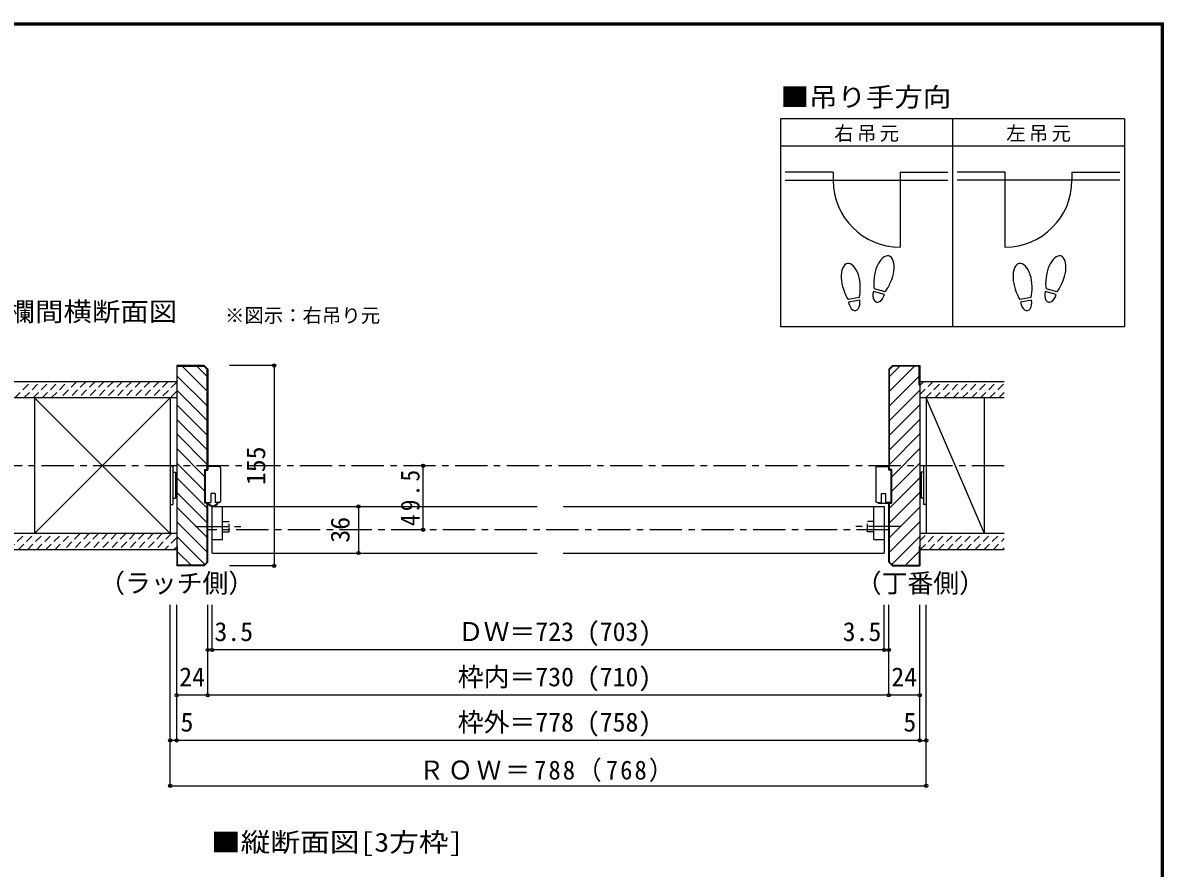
# Model space of a CAD drawing. Units: millimetres at full size, sheet at 1:5. Extents: x -975 to 975, y -715 to 698.
# Drawn here: x 93 to 975, y 44 to 698 of the extents above; entities that cross this region are included whole.
import ezdxf
from ezdxf.enums import TextEntityAlignment as Align

# ---------------------------------------------------------------- set-up
doc = ezdxf.new("R2010")
doc.units = ezdxf.units.MM
doc.header["$LTSCALE"] = 5
doc.header["$PDMODE"] = 32
doc.header["$PDSIZE"] = 2.5
doc.linetypes.add('CHAIN1', pattern=[8, 5, -1, 1, -1])
doc.linetypes.add('DASHED1', pattern=[1.8, 1.2, -0.6])
for name, color, linetype in [('0-0_補助線', 3, 'Continuous'), ('0-1_通り芯', 4, 'CHAIN1'), ('0-3_仕上げ', 2, 'Continuous'), ('0-6_扉', 6, 'Continuous'), ('0-7_金物', 5, 'DASHED1'), ('0-8_戸当り', 3, 'Continuous'), ('0-A_文字', 7, 'Continuous'), ('0-B_寸法', 7, 'Continuous'), ('0-C_ハッチ', 4, 'DASHED1'), ('F-1_枠', 6, 'Continuous')]:
    doc.layers.add(name, color=color, linetype=linetype)
doc.styles.add('ＭＳ ゴシック', font='')
doc.styles.get('ＭＳ ゴシック').set_extended_font_data('MS Gothic')

# ---------------------------------------------------------------- blocks, each defined once
blk = doc.blocks.new('03')
at = {"layer": '0-0_補助線', "color": 7}
for p, q in [((-4.902, -11.686), (-4.902, 13.314)), ((5.898, 16.314), (-3.102, 16.314)), ((6.898, 15.314), (6.898, -10.686)), ((2.798, -4.686), (2.798, -11.686)), ((-4.902, -11.686), (-0.602, -11.686)), ((5.898, -11.686), (2.798, -11.686))]:
    blk.add_line(p, q, dxfattribs=at)
for points in [[(-4.902, 13.314), (-3.102, 13.314), (-3.102, 16.314)], [(2.798, -4.686), (-0.602, -4.686), (-0.602, -11.686)]]:
    blk.add_lwpolyline(points, dxfattribs=at)
for centre, radius, start, end in [((5.898, 15.314), 1, 0, 90), ((0.862, -10.205), 3.887, 202.39487, 337.60513), ((5.898, -10.686), 1, 270, 0)]:
    blk.add_arc(centre, radius, start, end, dxfattribs=at)
blk = doc.blocks.new('02')
at = {"layer": '0-0_補助線', "color": 7}
for p, q in [((5.802, 17.761), (-3.198, 17.761)), ((-4.998, -10.239), (-4.998, 14.761)), ((6.802, 16.761), (6.802, -9.239)), ((2.702, -3.239), (2.702, -10.239)), ((-4.998, -10.239), (-0.698, -10.239)), ((5.802, -10.239), (2.702, -10.239)), ((5.002, -10.239), (4.402, -10.839))]:
    blk.add_line(p, q, dxfattribs=at)
for points in [[(-4.998, 14.761), (-3.198, 14.761), (-3.198, 17.761)], [(2.702, -3.239), (-0.698, -3.239), (-0.698, -10.239)], [(-3.469, -10.239), (-2.869, -10.839), (4.402, -10.839)]]:
    blk.add_lwpolyline(points, dxfattribs=at)
for centre, start, end in [((5.802, 16.761), 0, 90), ((5.802, -9.239), 270, 0)]:
    blk.add_arc(centre, 1, start, end, dxfattribs=at)

msp = doc.modelspace()

# ---------------------------------------------------------------- linework, layer by layer
at = {"layer": '0-0_補助線'}
for p, q in [((211.666, 433.167), (211.666, 278.167)), ((232.838, 433.167), (211.666, 433.167)), ((232.63, 432.667), (235.166, 430.131)), ((232.838, 433.167), (235.666, 430.338)), ((765.494, 433.167), (762.666, 430.338)), ((765.702, 432.667), (763.166, 430.131)), ((765.494, 433.167), (786.666, 433.167)), ((786.166, 432.667), (765.702, 432.667)), ((786.166, 418.167), (786.166, 432.667)), ((786.666, 433.167), (786.666, 278.167)), ((235.166, 352.671), (235.166, 430.131)), ((235.666, 430.338), (235.666, 352.671)), ((762.666, 430.338), (762.666, 352.671)), ((763.166, 352.671), (763.166, 430.131)), ((212.166, 418.167), (211.666, 418.167)), ((786.166, 418.167), (786.666, 418.167)), ((233.399, 326.671), (233.399, 352.671)), ((233.399, 352.671), (235.666, 352.671)), ((764.933, 352.671), (762.666, 352.671)), ((764.933, 326.671), (764.933, 352.671)), ((235.666, 326.671), (233.399, 326.671)), ((235.166, 281.202), (235.166, 326.671)), ((235.666, 280.995), (235.666, 326.671)), ((762.666, 326.671), (764.933, 326.671)), ((762.666, 280.995), (762.666, 326.671)), ((763.166, 281.202), (763.166, 326.671)), ((212.166, 293.167), (211.666, 293.167)), ((212.166, 293.167), (212.166, 278.667)), ((786.166, 293.167), (786.166, 278.667)), ((786.166, 293.167), (786.666, 293.167)), ((232.838, 278.167), (211.666, 278.167)), ((232.63, 278.667), (212.166, 278.667)), ((232.63, 278.667), (235.166, 281.202)), ((232.838, 278.167), (235.666, 280.995)), ((765.494, 278.167), (762.666, 280.995)), ((765.701, 278.667), (763.166, 281.202)), ((765.494, 278.167), (786.666, 278.167)), ((765.701, 278.667), (786.166, 278.667))]:
    msp.add_line(p, q, dxfattribs=at)
at = {"layer": '0-0_補助線', "color": 4}
for p, q in [((215.833, 432.667), (235.166, 413.333)), ((227.146, 432.667), (235.166, 424.647)), ((771.186, 432.667), (763.166, 424.647)), ((782.499, 432.667), (763.166, 413.333)), ((212.166, 425.02), (235.166, 402.019)), ((786.166, 425.02), (763.166, 402.019)), ((211.666, 414.206), (235.166, 390.706)), ((786.666, 414.206), (763.166, 390.706)), ((211.666, 402.892), (235.166, 379.392)), ((786.666, 402.892), (763.166, 379.392)), ((211.666, 391.578), (235.166, 368.078)), ((786.666, 391.578), (763.166, 368.078)), ((211.666, 380.265), (235.166, 356.765)), ((786.666, 380.265), (763.166, 356.765)), ((211.666, 368.951), (233.399, 347.218)), ((786.666, 368.951), (764.933, 347.218)), ((211.666, 357.637), (233.399, 335.904)), ((786.666, 357.637), (764.933, 335.904)), ((211.666, 346.324), (235.166, 322.824)), ((786.666, 346.324), (763.166, 322.824)), ((211.666, 335.009), (235.166, 311.51)), ((786.666, 335.009), (763.166, 311.51)), ((211.666, 323.696), (235.166, 300.196)), ((786.666, 323.696), (763.166, 300.196)), ((211.666, 312.382), (235.166, 288.882)), ((786.666, 312.382), (763.166, 288.882)), ((211.666, 301.069), (233.349, 279.386)), ((786.666, 301.069), (764.983, 279.386)), ((212.166, 289.255), (222.754, 278.667)), ((786.166, 289.255), (775.578, 278.667))]:
    msp.add_line(p, q, dxfattribs=at)
at = {"layer": '0-0_補助線', "color": 7}
for p, q in [((206.69, 355.667), (208.69, 355.667)), ((206.69, 355.667), (206.69, 325.667)), ((208.69, 355.667), (208.69, 325.667)), ((789.642, 355.667), (789.642, 325.667)), ((791.642, 355.667), (789.642, 355.667)), ((791.642, 355.667), (791.642, 325.667)), ((208.69, 350.667), (210.69, 350.667)), ((210.69, 350.667), (210.69, 330.667)), ((210.69, 349.667), (211.666, 349.667)), ((787.642, 349.667), (786.666, 349.667)), ((789.642, 350.667), (787.642, 350.667)), ((787.642, 350.667), (787.642, 330.667)), ((208.69, 330.667), (210.69, 330.667)), ((210.69, 331.667), (211.666, 331.667)), ((787.642, 331.667), (786.666, 331.667)), ((789.642, 330.667), (787.642, 330.667)), ((206.69, 325.667), (208.69, 325.667)), ((791.642, 325.667), (789.642, 325.667))]:
    msp.add_line(p, q, dxfattribs=at)
at = {"layer": '0-0_補助線'}
msp.add_lwpolyline([(212.166, 418.167), (212.166, 432.667), (232.63, 432.667)], dxfattribs=at)
at = {"layer": '0-0_補助線', "color": 7}
msp.add_arc((239.63, 328.652), 4.487, 199.27144, 340.72855, dxfattribs=at)
at = {"layer": '0-1_通り芯'}
for p, q in [((852.05, 355.667), (58.066, 355.667)), ((762.666, 306.167), (235.666, 306.167))]:
    msp.add_line(p, q, dxfattribs=at)
at = {"layer": '0-3_仕上げ'}
for p, q in [((211.666, 420.667), (58.066, 420.667)), ((852.05, 420.667), (786.666, 420.667)), ((211.666, 408.167), (58.066, 408.167)), ((852.05, 408.167), (786.666, 408.167)), ((211.666, 303.167), (58.066, 303.167)), ((852.05, 303.167), (786.666, 303.167)), ((211.666, 290.667), (58.066, 290.667)), ((852.05, 290.667), (786.666, 290.667))]:
    msp.add_line(p, q, dxfattribs=at)
at = {"layer": '0-3_仕上げ', "color": 3}
for p, q in [((101.69, 408.167), (101.69, 303.167)), ((206.69, 408.167), (206.69, 303.167)), ((791.642, 408.167), (791.642, 303.167)), ((836.642, 303.167), (836.642, 408.167))]:
    msp.add_line(p, q, dxfattribs=at)
at = {"layer": '0-3_仕上げ', "color": 7}
for p, q in [((206.69, 303.167), (101.69, 408.167)), ((101.69, 303.167), (206.69, 408.167)), ((836.642, 303.167), (791.642, 408.167))]:
    msp.add_line(p, q, dxfattribs=at)
at = {"layer": '0-6_扉'}
for p, q in [((510.666, 324.167), (759.166, 324.167)), ((759.166, 324.167), (759.166, 288.167)), ((239.166, 288.167), (490.666, 288.167)), ((510.666, 288.167), (759.166, 288.167))]:
    msp.add_line(p, q, dxfattribs=at)
msp.add_lwpolyline([(239.166, 288.167), (239.166, 324.167), (490.666, 324.167)], dxfattribs=at)
at = {"layer": '0-7_金物', "color": 7, "linetype": 'Continuous'}
for p, q in [((247.166, 298.667), (247.166, 324.167)), ((751.166, 298.667), (751.166, 324.167)), ((239.166, 298.667), (247.166, 298.667)), ((751.166, 298.667), (759.166, 298.667))]:
    msp.add_line(p, q, dxfattribs=at)
at = {"layer": '0-7_金物'}
for p, q in [((247.166, 312.667), (252.166, 312.667)), ((252.166, 304.667), (252.166, 312.667)), ((751.166, 312.667), (746.166, 312.667)), ((746.166, 304.667), (746.166, 312.667)), ((247.166, 304.667), (252.166, 304.667)), ((751.166, 304.667), (746.166, 304.667))]:
    msp.add_line(p, q, dxfattribs=at)
at = {"layer": '0-7_金物', "linetype": 'CHAIN1'}
for p, q in [((226.283, 308.667), (262.702, 308.667)), ((772.049, 308.667), (735.63, 308.667))]:
    msp.add_line(p, q, dxfattribs=at)
at = {"layer": '0-8_戸当り', "color": 2}
for p, q in [((719.586, 582.808), (682.486, 582.808)), ((719.586, 582.808), (719.586, 576.508)), ((771.386, 582.808), (808.486, 582.808)), ((771.386, 582.808), (771.386, 524.708)), ((852.586, 582.808), (815.486, 582.808)), ((852.586, 582.808), (852.586, 524.708)), ((904.386, 582.808), (941.486, 582.808)), ((904.386, 582.808), (904.386, 576.508)), ((682.486, 576.508), (808.486, 576.508)), ((941.486, 576.508), (815.486, 576.508))]:
    msp.add_line(p, q, dxfattribs=at)
at = {"layer": '0-8_戸当り'}
for p, q in [((739.804, 485.878), (731.158, 484.353)), ((759.271, 488.206), (750.791, 490.479)), ((759.815, 490.235), (751.334, 492.507)), ((872.804, 485.878), (864.158, 484.353)), ((892.271, 488.206), (883.791, 490.479)), ((892.815, 490.235), (884.334, 492.507)), ((740.169, 483.81), (731.522, 482.285)), ((873.169, 483.81), (864.522, 482.285))]:
    msp.add_line(p, q, dxfattribs=at)
at = {"layer": '0-8_戸当り', "color": 2}
for centre, start, end in [((771.386, 576.508), 180, 270), ((852.586, 576.508), 270, 0)]:
    msp.add_arc(centre, 51.8, start, end, dxfattribs=at)
at = {"layer": '0-8_戸当り'}
for centre, major_axis, ratio, start_param, end_param in [((733.142, 498.378), (-2.445, 13.867), 0.5, 4.3405914, 8.2257792), ((759.06, 504.378), (3.644, 13.601), 0.5, 4.3405914, 8.2257792), ((866.142, 498.378), (-2.445, 13.867), 0.5, 4.3405914, 8.2257792), ((892.06, 504.378), (3.644, 13.601), 0.5, 4.3405914, 8.2257792), ((733.212, 497.981), (-2.963, 16.802), 0.4, 3.8403085, 4.432552), ((758.956, 503.989), (4.416, 16.48), 0.4, 1.8506333, 2.4428768), ((758.956, 503.989), (4.416, 16.48), 0.4, 3.8403085, 4.432552), ((866.212, 497.981), (-2.963, 16.802), 0.4, 3.8403085, 4.432552), ((891.956, 503.989), (4.416, 16.48), 0.4, 1.8506333, 2.4428768), ((891.956, 503.989), (4.416, 16.48), 0.4, 3.8403085, 4.432552), ((733.212, 497.981), (-2.963, 16.802), 0.4, 1.8506333, 2.4428768), ((755.031, 489.342), (1.894, 7.067), 0.6, 1.5707963, 4.712389), ((866.212, 497.981), (-2.963, 16.802), 0.4, 1.8506333, 2.4428768), ((888.031, 489.342), (1.894, 7.067), 0.6, 1.5707963, 4.712389), ((735.845, 483.048), (-1.27, 7.205), 0.6, 1.5707963, 4.712389), ((868.845, 483.048), (-1.27, 7.205), 0.6, 1.5707963, 4.712389)]:
    msp.add_ellipse(centre, major_axis=major_axis, ratio=ratio, start_param=start_param, end_param=end_param, dxfattribs=at)
at = {"layer": '0-A_文字', "color": 3}
for p, q in [((678.986, 624.167), (678.986, 463.167)), ((944.986, 624.167), (678.986, 624.167)), ((811.986, 624.167), (811.986, 463.167)), ((678.986, 603.167), (944.986, 603.167))]:
    msp.add_line(p, q, dxfattribs=at)
msp.add_lwpolyline([(944.986, 624.167), (944.986, 463.167), (678.986, 463.167)], dxfattribs=at)
at = {"layer": '0-B_寸法', "color": 4}
for p, q in [((287.088, 433.167), (252.566, 433.167)), ((402.322, 306.167), (402.322, 355.667)), ((352.322, 324.167), (352.322, 288.167)), ((206.69, 143.167), (206.69, 248.167)), ((211.666, 143.167), (211.666, 248.167)), ((235.666, 178.167), (235.666, 248.167)), ((239.166, 213.167), (239.166, 248.167)), ((759.166, 213.167), (759.166, 248.167)), ((762.666, 178.167), (762.666, 248.167)), ((786.666, 143.167), (786.666, 248.167)), ((791.642, 143.167), (791.642, 248.167)), ((762.666, 213.167), (235.666, 213.167)), ((786.666, 178.167), (211.666, 178.167)), ((206.69, 108.167), (206.69, 143.167)), ((211.666, 143.167), (206.69, 143.167)), ((786.666, 143.167), (211.666, 143.167)), ((786.666, 143.167), (791.642, 143.167)), ((791.642, 108.167), (791.642, 143.167)), ((206.69, 108.167), (791.642, 108.167))]:
    msp.add_line(p, q, dxfattribs=at)
msp.add_lwpolyline([(287.088, 433.167), (287.088, 278.167), (252.566, 278.167)], dxfattribs=at)
at = {"layer": '0-B_寸法'}
for p in [(287.088, 433.167), (402.322, 355.667), (352.322, 324.167), (402.322, 306.167), (352.322, 288.167), (287.088, 278.167), (235.666, 213.167), (239.166, 213.167), (759.166, 213.167), (762.666, 213.167), (211.666, 178.167), (235.666, 178.167), (762.666, 178.167), (786.666, 178.167), (206.69, 143.167), (211.666, 143.167), (786.666, 143.167), (791.642, 143.167), (206.69, 108.167), (791.642, 108.167)]:
    msp.add_point(p, dxfattribs=at)
at = {"layer": '0-C_ハッチ'}
for p, q in [((86.35, 408.167), (98.85, 420.667)), ((93.422, 408.167), (105.922, 420.667)), ((100.493, 408.167), (112.993, 420.667)), ((107.564, 408.167), (120.064, 420.667)), ((114.635, 408.167), (127.135, 420.667)), ((134.206, 420.667), (121.706, 408.167)), ((141.277, 420.667), (128.777, 408.167)), ((148.348, 420.667), (135.848, 408.167)), ((155.419, 420.667), (142.919, 408.167)), ((162.49, 420.667), (149.99, 408.167)), ((169.561, 420.667), (157.061, 408.167)), ((176.632, 420.667), (164.132, 408.167)), ((183.703, 420.667), (171.203, 408.167)), ((190.774, 420.667), (178.274, 408.167)), ((197.845, 420.667), (185.345, 408.167)), ((204.916, 420.667), (192.416, 408.167)), ((211.666, 420.345), (199.488, 408.167)), ((786.666, 417.768), (789.565, 420.667)), ((786.666, 410.696), (796.636, 420.667)), ((791.207, 408.167), (803.707, 420.667)), ((798.278, 408.167), (810.778, 420.667)), ((805.349, 408.167), (817.849, 420.667)), ((812.42, 408.167), (824.92, 420.667)), ((819.492, 408.167), (831.992, 420.667)), ((826.563, 408.167), (839.063, 420.667)), ((833.634, 408.167), (846.134, 420.667)), ((840.705, 408.167), (852.05, 419.512)), ((211.666, 413.274), (206.559, 408.167)), ((847.776, 408.167), (852.05, 412.441)), ((81.988, 290.667), (94.488, 303.167)), ((89.059, 290.667), (101.559, 303.167)), ((96.13, 290.667), (108.63, 303.167)), ((103.201, 290.667), (115.701, 303.167)), ((110.272, 290.667), (122.772, 303.167)), ((117.343, 290.667), (129.843, 303.167)), ((136.914, 303.167), (124.414, 290.667)), ((143.985, 303.167), (131.485, 290.667)), ((151.056, 303.167), (138.556, 290.667)), ((158.127, 303.167), (145.627, 290.667)), ((165.198, 303.167), (152.698, 290.667)), ((172.269, 303.167), (159.769, 290.667)), ((179.34, 303.167), (166.84, 290.667)), ((186.411, 303.167), (173.911, 290.667)), ((193.483, 303.167), (180.983, 290.667)), ((200.554, 303.167), (188.054, 290.667)), ((207.625, 303.167), (195.125, 290.667)), ((211.666, 300.137), (202.196, 290.667)), ((786.666, 297.559), (792.273, 303.167)), ((786.755, 290.578), (799.344, 303.167)), ((793.915, 290.667), (806.415, 303.167)), ((800.987, 290.667), (813.487, 303.167)), ((808.058, 290.667), (820.558, 303.167)), ((815.129, 290.667), (827.629, 303.167)), ((822.2, 290.667), (834.7, 303.167)), ((829.271, 290.667), (841.771, 303.167)), ((836.342, 290.667), (848.842, 303.167)), ((211.666, 293.066), (209.267, 290.667)), ((843.413, 290.667), (852.05, 299.304)), ((850.484, 290.667), (852.05, 292.233))]:
    msp.add_line(p, q, dxfattribs=at)
at = {"layer": 'F-1_枠'}
for p, q in [((-975, 698.333), (975, 698.333)), ((-975, 697.5), (975, 697.5)), ((973.333, 698.333), (973.333, -698.333)), ((974.166, 698.333), (974.166, -698.333)), ((975, 698.333), (975, -698.333)), ((-975, 696.667), (975, 696.667))]:
    msp.add_line(p, q, dxfattribs=at)

# ---------------------------------------------------------------- block references
at = {"layer": '0-0_補助線'}
msp.add_blockref('03', (238.768, 338.858), dxfattribs=at)
at = {"layer": '0-0_補助線', "xscale": -1}
msp.add_blockref('02', (759.468, 337.41), dxfattribs=at)

# ---------------------------------------------------------------- texts
at = {"layer": '0-A_文字', "style": 'ＭＳ ゴシック'}
for s, width, p in [('■吊り手方向', 1.1, (678.986, 629.167)), ('■欄間横断面図', 1.1, (58.066, 463.167)), ('■縦断面図[3方枠]', 1.15, (238.168, 52.756))]:
    msp.add_text(s, height=14.66, dxfattribs=dict(at, width=width)).set_placement(p, align=Align.BOTTOM_LEFT)
for s, height, p in [('※図示：右吊り元', 11, (249.045, 463.167)), ('（ラッチ側）', 14.66, (151.666, 253.167)), ('（丁番側）', 14.66, (737.166, 253.167))]:
    msp.add_text(s, height=height, dxfattribs=at).set_placement(p, align=Align.BOTTOM_LEFT)
at = {"layer": '0-A_文字', "char_height": 11, "attachment_point": 7, "style": 'ＭＳ ゴシック'}
for s, insert in [('\\T1.17;右吊元', (720.486, 606.167)), ('\\T1.17;左吊元', (853.486, 606.167))]:
    msp.add_mtext(s, dxfattribs=dict(at, insert=insert))
at = {"layer": '0-B_寸法', "style": 'ＭＳ ゴシック'}
for s, p in [('155', (284.588, 340.667)), ('36', (349.822, 296.167))]:
    msp.add_text(s, height=14.66, rotation=90, dxfattribs=at).set_placement(p, align=Align.BOTTOM_LEFT)
for s, p in [('3.5', (240.861, 215.667)), ('ＤＷ＝723 (703)', (429.166, 215.667)), ('3.5', (727.004, 215.667)), ('24', (213.666, 180.667)), ('枠内＝730 (710)', (429.166, 180.667)), ('24', (764.666, 180.667)), ('5', (214.654, 145.667)), ('枠外＝778 (758)', (429.166, 145.667)), ('5', (773.962, 145.667))]:
    msp.add_text(s, height=14.66, dxfattribs=at).set_placement(p, align=Align.BOTTOM_LEFT)
at = {"layer": '0-B_寸法', "insert": (399.822, 309.042), "char_height": 14.66, "attachment_point": 7, "rotation": 90, "style": 'ＭＳ ゴシック'}
msp.add_mtext('\\T1.28;\\W0.9;49.5', dxfattribs=at)
at = {"layer": '0-B_寸法', "insert": (399.366, 111.054), "char_height": 14.66, "attachment_point": 7, "style": 'ＭＳ ゴシック'}
msp.add_mtext('\\T1.17;\\W0.95;ＲＯＷ＝788（768）', dxfattribs=at)

doc.saveas('drawing.dxf')
